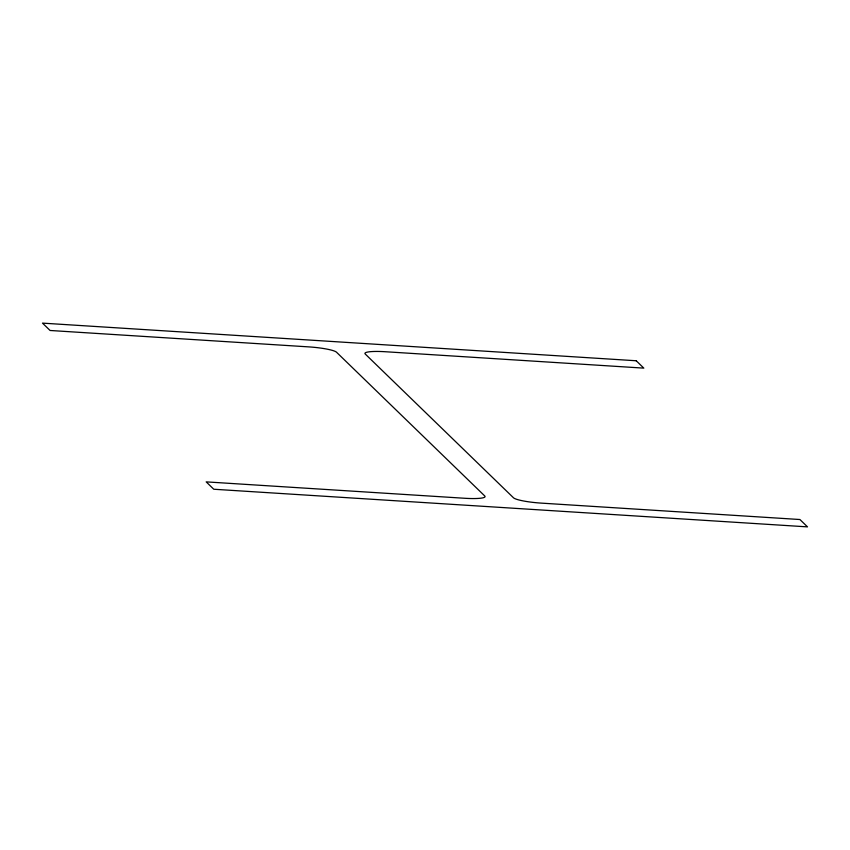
<?xml version="1.0" encoding="UTF-8"?>
<svg xmlns="http://www.w3.org/2000/svg" width="850" height="850" viewBox="0 0 850 850"><rect width="100%" height="100%" fill="white"/><g stroke="black" fill="none" stroke-linecap="round" stroke-linejoin="round"><path stroke-width="1.27" d="M636.225 360.761L42.5 323.127L50.086 330.48L308.614 346.874A24.374 3.517 5.1 0 1 336.515 352.219L484.734 495.954A24.374 3.517 5.1 0 1 464.716 498.27L206.189 481.876L213.775 489.239L807.5 526.872L799.914 519.52L541.386 503.126A24.374 3.517 5.1 0 1 513.485 497.781L365.266 354.046A24.374 3.517 5.1 0 1 385.284 351.73L643.811 368.124L636.225 360.761"/></g></svg>
